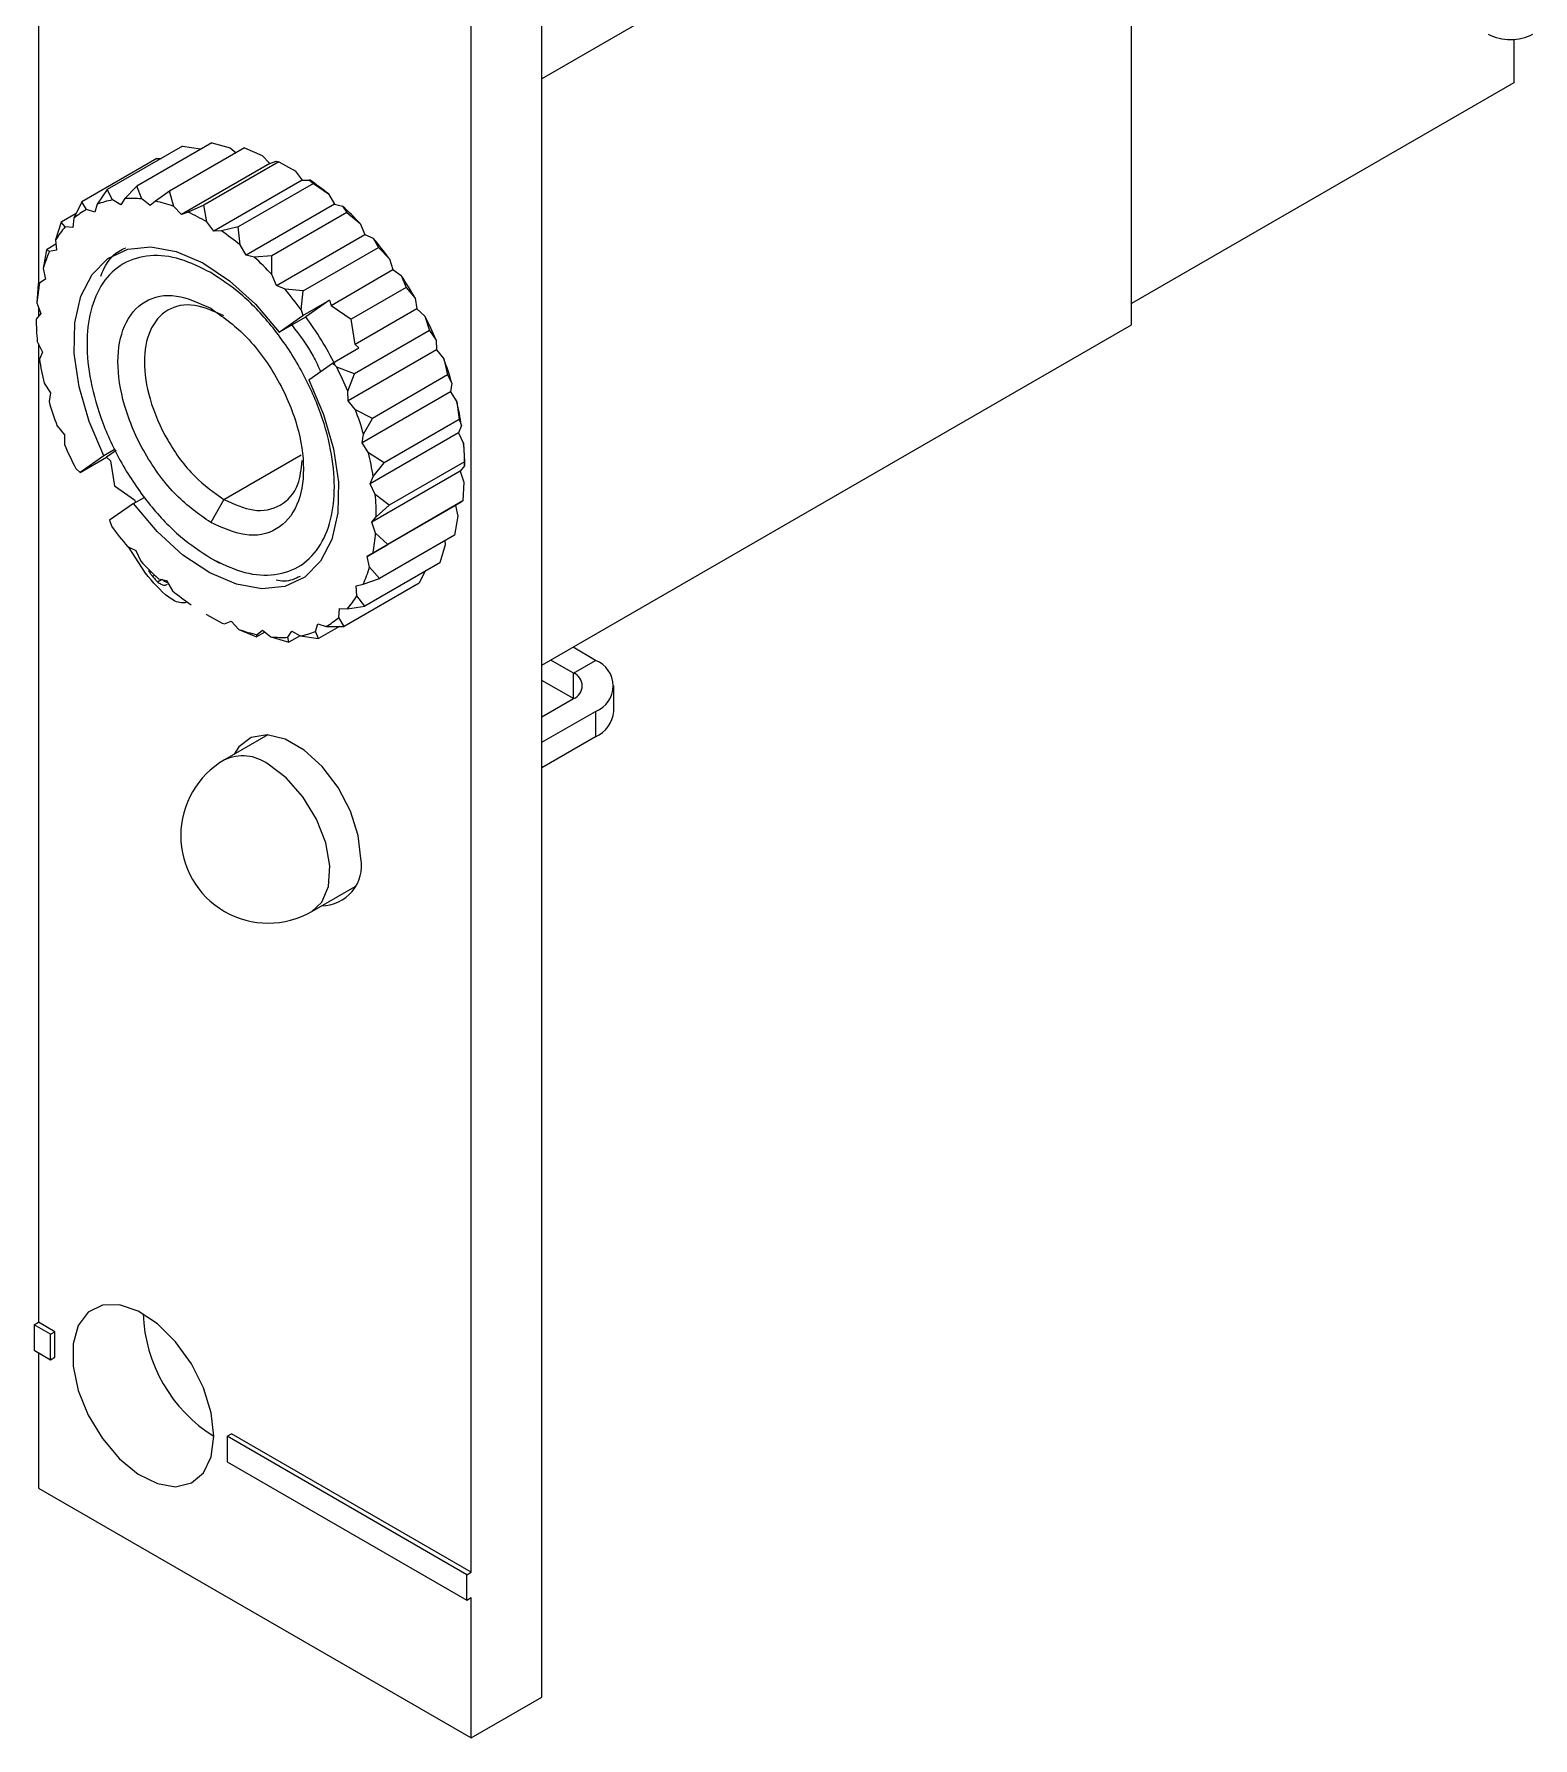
# Model space of a CAD drawing. Extents: x 616 to 1059, y 318 to 582.
# Drawn here: x 615.6 to 663.6, y 334.7 to 389.2 of the extents above; entities that cross this region are included whole.
import ezdxf

# ---------------------------------------------------------------- set-up
doc = ezdxf.new("R2010")
doc.units = 0
doc.layers.get('0').update_dxf_attribs({"linetype": 'CONTINUOUS'})

msp = doc.modelspace()

# ---------------------------------------------------------------- linework, layer by layer
at = {"color": 7, "linetype": 'CONTINUOUS'}
for p, q in [((631.876, 335.989), (631.876, 545.84)), ((629.613, 339.99), (629.613, 539.226)), ((615.754, 408.405), (615.754, 381.248)), ((650.756, 398.705), (631.876, 387.806)), ((650.756, 379.925), (650.756, 398.705)), ((663.003, 389.067), (663.003, 387.679)), ((663.003, 387.679), (650.756, 380.609)), ((621.31, 385.758), (618.906, 384.37)), ((621.31, 385.758), (621.89, 385.589)), ((619.541, 385.255), (617.137, 383.867)), ((620.361, 385.645), (617.956, 384.257)), ((619.541, 385.255), (619.685, 385.255)), ((622.353, 385.591), (619.949, 384.203)), ((620.361, 385.645), (620.947, 385.556)), ((620.947, 385.556), (620.953, 385.552)), ((623.449, 385.15), (621.045, 383.762)), ((621.89, 385.589), (622.083, 385.436)), ((622.353, 385.591), (622.913, 385.352)), ((622.913, 385.352), (623.162, 385.092)), ((623.162, 385.092), (623.371, 385.168)), ((623.371, 385.168), (623.449, 385.15)), ((623.449, 385.15), (623.975, 384.856)), ((623.162, 385.092), (620.334, 383.46)), ((623.957, 384.866), (623.946, 384.873)), ((623.975, 384.856), (624.2, 384.556)), ((617.956, 384.257), (617.634, 383.785)), ((618.119, 383.923), (617.956, 384.257)), ((618.906, 384.37), (618.516, 383.971)), ((619.062, 383.956), (618.906, 384.37)), ((619.949, 384.203), (619.498, 383.886)), ((620.084, 383.72), (619.949, 384.203)), ((624.2, 384.556), (621.372, 382.923)), ((624.557, 384.452), (622.153, 383.064)), ((624.2, 384.556), (624.438, 384.563)), ((624.438, 384.563), (624.557, 384.452)), ((624.557, 384.452), (625.037, 384.118)), ((625.037, 384.118), (625.229, 383.789)), ((617.137, 383.867), (616.886, 383.337)), ((617.291, 383.622), (617.137, 383.867)), ((617.555, 383.534), (617.291, 383.622)), ((617.634, 383.785), (617.555, 383.534)), ((618.388, 383.771), (618.119, 383.923)), ((618.516, 383.971), (618.388, 383.771)), ((619.326, 383.746), (619.062, 383.956)), ((619.498, 383.886), (619.326, 383.746)), ((620.334, 383.46), (620.084, 383.72)), ((620.543, 383.535), (620.334, 383.46)), ((621.045, 383.762), (620.543, 383.535)), ((621.147, 383.223), (621.045, 383.762)), ((625.229, 383.789), (622.401, 382.156)), ((625.634, 383.523), (623.23, 382.135)), ((625.229, 383.789), (625.487, 383.729)), ((625.487, 383.729), (625.634, 383.523)), ((625.634, 383.523), (626.057, 383.167)), ((616.479, 383.216), (616.302, 382.643)), ((616.961, 383.494), (616.479, 383.216)), ((616.611, 383.065), (616.479, 383.216)), ((616.859, 383.044), (616.611, 383.065)), ((616.886, 383.337), (616.859, 383.044)), ((621.372, 382.923), (621.147, 383.223)), ((622.153, 383.064), (621.61, 382.931)), ((622.209, 382.485), (622.153, 383.064)), ((626.057, 383.167), (626.209, 382.823)), ((616.313, 382.504), (616.008, 382.329)), ((616.302, 382.643), (616.327, 382.319)), ((621.61, 382.931), (621.372, 382.923)), ((622.401, 382.156), (622.209, 382.485)), ((623.381, 381.19), (626.209, 382.823)), ((626.209, 382.823), (626.477, 382.697)), ((626.477, 382.697), (626.638, 382.399)), ((616.008, 382.329), (615.903, 381.73)), ((616.105, 382.272), (616.008, 382.329)), ((616.327, 382.319), (616.105, 382.272)), ((622.659, 382.096), (622.401, 382.156)), ((623.23, 382.135), (622.659, 382.096)), ((623.229, 381.534), (623.23, 382.135)), ((624.233, 381.012), (626.638, 382.399)), ((626.638, 382.399), (626.997, 382.04)), ((626.997, 382.04), (627.103, 381.693)), ((615.98, 381.388), (615.792, 381.275)), ((615.903, 381.73), (615.98, 381.388)), ((623.381, 381.19), (623.229, 381.534)), ((625.123, 380.55), (627.103, 381.693)), ((627.103, 381.693), (627.37, 381.506)), ((627.37, 381.506), (627.53, 381.124)), ((615.742, 381.239), (615.705, 380.634)), ((615.792, 381.275), (615.742, 381.239)), ((623.649, 381.064), (623.381, 381.19)), ((624.233, 381.012), (623.649, 381.064)), ((624.168, 380.407), (624.233, 381.012)), ((627.53, 381.124), (625.763, 380.104)), ((627.53, 381.124), (627.82, 380.779)), ((615.83, 380.286), (615.683, 380.111)), ((615.705, 380.634), (615.83, 380.286)), ((615.754, 380.497), (615.754, 380.195)), ((624.168, 380.407), (624.224, 380.226)), ((624.224, 380.226), (625.072, 380.715)), ((625.072, 380.715), (624.311, 380.179)), ((625.072, 380.715), (625.123, 380.55)), ((625.123, 380.55), (625.763, 380.104)), ((627.875, 380.443), (625.895, 379.3)), ((627.82, 380.779), (627.875, 380.443)), ((627.875, 380.443), (628.132, 380.203)), ((623.463, 379.689), (624.224, 380.226)), ((623.463, 379.689), (624.311, 380.179)), ((625.895, 379.3), (625.763, 380.104)), ((628.278, 379.747), (625.873, 378.359)), ((628.132, 380.203), (628.278, 379.747)), ((628.278, 379.747), (628.494, 379.435)), ((631.876, 369.026), (650.756, 379.925)), ((615.715, 379.395), (615.884, 379.056)), ((615.754, 379.317), (615.754, 347.991)), ((617.31, 379.64), (617.31, 379.314)), ((625.169, 378.696), (626.018, 379.186)), ((626.018, 379.186), (625.895, 379.3)), ((628.494, 379.435), (628.497, 379.122)), ((615.884, 379.056), (615.784, 378.826)), ((624.408, 378.16), (625.169, 378.696)), ((625.304, 378.57), (625.169, 378.696)), ((628.497, 379.122), (625.668, 377.489)), ((628.497, 379.122), (628.734, 378.838)), ((628.734, 378.838), (628.851, 378.32)), ((615.933, 378.063), (616.14, 377.745)), ((625.873, 378.359), (625.304, 378.57)), ((625.665, 377.802), (625.873, 378.359)), ((628.851, 378.32), (626.446, 376.932)), ((628.851, 378.32), (628.994, 378.057)), ((628.994, 378.057), (628.944, 377.78)), ((616.14, 377.745), (616.091, 377.468)), ((625.668, 377.489), (625.665, 377.802)), ((628.944, 377.78), (626.116, 376.147)), ((628.944, 377.78), (629.151, 377.462)), ((625.905, 377.205), (625.668, 377.489)), ((626.446, 376.932), (625.905, 377.205)), ((629.151, 377.462), (629.227, 376.898)), ((616.351, 376.687), (616.588, 376.403)), ((626.116, 376.147), (626.165, 376.424)), ((626.165, 376.424), (626.446, 376.932)), ((629.2, 376.469), (626.371, 374.836)), ((629.227, 376.898), (626.823, 375.51)), ((629.3, 376.7), (629.2, 376.469)), ((629.2, 376.469), (629.37, 376.13)), ((629.227, 376.898), (629.3, 376.7)), ((616.588, 376.403), (616.591, 376.09)), ((618.215, 375.945), (617.848, 375.733)), ((618.237, 375.899), (617.935, 375.686)), ((626.323, 375.83), (626.116, 376.147)), ((629.37, 376.13), (629.393, 375.536)), ((617.848, 375.733), (617.087, 375.196)), ((617.087, 375.196), (617.935, 375.686)), ((617.935, 375.686), (618.058, 375.572)), ((618.058, 375.572), (618.19, 374.768)), ((621.694, 374.333), (624.171, 375.764)), ((626.823, 375.51), (626.323, 375.83)), ((626.472, 375.067), (626.823, 375.51)), ((629.393, 375.536), (626.989, 374.148)), ((629.401, 375.414), (629.254, 375.239)), ((629.393, 375.536), (629.401, 375.414)), ((616.952, 375.322), (617.087, 375.196)), ((626.371, 374.836), (626.472, 375.067)), ((626.541, 374.497), (626.371, 374.836)), ((629.254, 375.239), (626.426, 373.606)), ((629.254, 375.239), (629.38, 374.892)), ((629.38, 374.892), (629.342, 374.286)), ((618.19, 374.768), (618.83, 374.322)), ((618.793, 374.203), (619.157, 374.413)), ((618.83, 374.322), (618.856, 374.239)), ((621.694, 374.333), (621.269, 373.598)), ((626.989, 374.148), (626.541, 374.497)), ((629.342, 374.286), (626.938, 372.898)), ((629.293, 374.251), (629.105, 374.137)), ((629.342, 374.286), (629.293, 374.251)), ((618.793, 374.203), (618.032, 373.667)), ((629.105, 374.137), (626.276, 372.504)), ((626.426, 373.606), (626.573, 373.781)), ((626.573, 373.781), (626.989, 374.148)), ((629.182, 373.795), (629.076, 373.197)), ((629.105, 374.137), (629.182, 373.795)), ((618.032, 373.667), (618.088, 373.486)), ((626.551, 373.259), (626.426, 373.606)), ((626.938, 372.898), (626.551, 373.259)), ((629.076, 373.197), (626.672, 371.809)), ((618.607, 372.828), (618.875, 372.703)), ((619.181, 371.977), (618.634, 372.816)), ((618.875, 372.703), (619.027, 372.358)), ((626.276, 372.504), (626.464, 372.618)), ((626.464, 372.618), (626.938, 372.898)), ((628.782, 372.882), (628.605, 372.309)), ((628.772, 373.021), (628.782, 372.882)), ((619.279, 372.054), (619.308, 372.071)), ((621.269, 372.455), (621.552, 372.292)), ((628.605, 372.309), (626.201, 370.921)), ((626.353, 372.162), (626.276, 372.504)), ((626.672, 371.809), (626.353, 372.162)), ((619.402, 371.877), (619.469, 371.915)), ((619.563, 371.701), (619.69, 371.775)), ((619.597, 371.796), (619.855, 371.736)), ((619.855, 371.736), (620.047, 371.408)), ((627.947, 371.658), (625.543, 370.27)), ((625.929, 371.573), (626.151, 371.62)), ((625.954, 371.249), (625.929, 371.573)), ((626.151, 371.62), (626.672, 371.809)), ((628.124, 372.031), (627.947, 371.658)), ((620.497, 371.051), (620.508, 371.057)), ((626.201, 370.921), (625.954, 371.249)), ((621.127, 370.659), (621.139, 370.653)), ((621.139, 370.653), (621.635, 370.375)), ((621.713, 370.357), (621.922, 370.433)), ((621.922, 370.433), (622.172, 370.173)), ((625.37, 370.555), (625.397, 370.849)), ((625.543, 370.27), (625.37, 370.555)), ((625.397, 370.849), (625.645, 370.828)), ((625.645, 370.828), (626.201, 370.921)), ((621.635, 370.375), (621.713, 370.357)), ((622.172, 370.173), (622.731, 369.934)), ((623.001, 370.09), (622.731, 369.934)), ((622.731, 369.934), (622.758, 370.006)), ((622.758, 370.006), (622.93, 370.146)), ((622.93, 370.146), (623.194, 369.936)), ((623.194, 369.936), (623.774, 369.767)), ((623.74, 369.922), (623.868, 370.121)), ((623.774, 369.767), (623.74, 369.922)), ((624.131, 369.973), (623.774, 369.767)), ((623.868, 370.121), (624.137, 369.969)), ((624.137, 369.969), (624.724, 369.88)), ((624.622, 370.107), (624.701, 370.358)), ((624.724, 369.88), (624.622, 370.107)), ((624.701, 370.358), (624.965, 370.27)), ((625.399, 370.27), (624.724, 369.88)), ((624.965, 370.27), (625.543, 370.27)), ((633.594, 369.184), (632.872, 369.601)), ((632.887, 368.775), (632.165, 369.192)), ((632.887, 368.775), (633.594, 369.184)), ((632.887, 367.959), (631.876, 368.543)), ((632.887, 367.959), (632.887, 368.775)), ((634.18, 367.551), (634.18, 368.367)), ((631.876, 367.375), (632.887, 367.959)), ((631.876, 366.559), (633.594, 367.551)), ((633.594, 367.551), (633.594, 366.734)), ((623.095, 366.797), (621.708, 365.996)), ((633.594, 366.734), (631.876, 365.742)), ((624.508, 361.146), (625.895, 361.947)), ((615.613, 347.909), (615.754, 347.991)), ((616.136, 347.607), (615.613, 347.909)), ((615.613, 347.909), (615.613, 347.092)), ((616.277, 347.689), (615.754, 347.991)), ((616.136, 347.607), (616.277, 347.689)), ((616.136, 346.79), (616.136, 347.607)), ((616.277, 346.872), (616.277, 347.689)), ((615.613, 347.092), (616.136, 346.79)), ((615.754, 347.011), (615.754, 342.683)), ((616.136, 346.79), (616.277, 346.872)), ((621.793, 344.341), (621.934, 344.423)), ((621.793, 344.341), (621.793, 343.525)), ((629.472, 339.908), (621.793, 344.341)), ((629.613, 339.99), (621.934, 344.423)), ((621.793, 343.525), (629.472, 339.092)), ((615.754, 342.683), (629.613, 334.682)), ((629.472, 339.908), (629.613, 339.99)), ((629.472, 339.092), (629.472, 339.908)), ((629.472, 339.092), (629.613, 339.173)), ((629.613, 334.682), (629.613, 339.173)), ((629.613, 334.682), (631.876, 335.989))]:
    msp.add_line(p, q, dxfattribs=at)
at = {"color": 7, "linetype": 'CONTINUOUS', "flags": 128}
for points in [[(617.848, 375.733), (617.373, 376.834), (617.052, 377.94), (616.898, 379.005), (616.918, 379.985), (617.111, 380.841), (617.468, 381.537), (617.976, 382.045), (618.613, 382.344), (619.353, 382.421), (620.165, 382.273), (621.018, 381.907), (621.875, 381.338), (622.701, 380.588), (623.463, 379.689)], [(624.408, 378.16), (624.883, 377.058), (625.204, 375.953), (625.358, 374.888), (625.338, 373.907), (625.145, 373.051), (624.788, 372.355), (624.28, 371.847), (623.643, 371.549), (622.903, 371.472), (622.091, 371.619), (621.238, 371.985), (620.381, 372.554), (619.555, 373.304), (618.793, 374.203)], [(626.078, 362.836), (625.992, 363.576), (625.741, 364.355), (625.346, 365.11), (624.838, 365.78), (624.258, 366.311), (623.655, 366.66), (623.075, 366.798), (622.567, 366.714), (622.172, 366.415), (622.018, 366.175)], [(624.508, 361.146), (624.823, 361.438), (625.038, 361.948), (625.082, 362.602), (624.951, 363.342), (624.656, 364.103), (624.223, 364.816), (623.691, 365.419), (623.108, 365.857)], [(621.368, 344.341), (621.285, 345.095), (621.039, 345.889), (620.65, 346.665), (620.147, 347.366), (619.566, 347.94), (618.951, 348.343), (618.348, 348.547), (617.801, 348.535), (617.35, 348.31), (617.03, 347.887), (616.864, 347.297), (616.864, 346.586), (617.03, 345.805), (617.35, 345.012), (617.801, 344.266), (618.348, 343.623), (618.951, 343.13), (619.566, 342.823), (620.147, 342.726), (620.65, 342.846), (621.039, 343.174), (621.285, 343.685), (621.368, 344.341)]]:
    msp.add_lwpolyline(points, dxfattribs=at)
at = {"color": 7, "linetype": 'CONTINUOUS'}
for centre, radius, start, end in [((662.895, 390.622), 1.562, 242.6097, 297.3903), ((619.451, 377.244), 8.857, 50.8998, 55.7296), ((618.575, 381.37), 2.593, 119.6899, 130.6505), ((618.621, 381.238), 2.732, 100.595, 111.18), ((618.696, 380.501), 3.474, 83.9567, 92.9726), ((618.474, 379.171), 4.825, 70.5093, 77.7515), ((617.773, 377.437), 6.697, 59.7503, 65.5698), ((618.096, 375.667), 10.938, 43.2917, 47.4874), ((618.907, 381.056), 3.05, 138.8111, 148.6449), ((616.623, 375.612), 8.857, 50.8998, 55.7296), ((616.914, 374.601), 12.53, 36.4187, 40.2509), ((619.854, 380.565), 4.119, 155.5238, 163.5713), ((615.268, 374.034), 10.938, 43.2917, 47.4874), ((616.295, 374.157), 13.292, 29.8838, 33.5681), ((621.454, 380.18), 5.767, 169.0631, 175.4928), ((614.086, 372.968), 12.53, 36.4187, 40.2509), ((623.514, 380.097), 7.831, 179.9005, 185.1435), ((616.041, 374.009), 10.318, 26.7264, 36.7255), ((616.508, 374.262), 13.054, 23.3428, 27.0717), ((625.666, 380.357), 10, 188.8068, 193.261), ((617.61, 374.696), 11.87, 16.4504, 20.4234), ((613.68, 372.629), 13.054, 23.3428, 27.0717), ((627.475, 380.829), 11.87, 196.4504, 200.4234), ((614.781, 373.063), 11.87, 16.4504, 20.4234), ((619.418, 375.169), 10, 8.8068, 13.261), ((628.576, 381.263), 13.054, 203.3428, 207.0717), ((621.57, 375.428), 7.831, 359.9005, 5.1435), ((616.59, 373.536), 10, 8.8068, 13.261), ((618.742, 373.795), 7.831, 359.9005, 5.1435), ((628.17, 380.924), 12.53, 216.4187, 220.2509), ((620.802, 373.712), 5.767, 349.0631, 355.4928), ((626.988, 379.859), 10.938, 223.2917, 227.4874), ((622.402, 373.327), 4.119, 335.5238, 343.5713), ((625.633, 378.281), 8.857, 230.8998, 235.7296), ((623.349, 372.836), 3.05, 318.8111, 328.6449), ((623.681, 372.522), 2.593, 299.6899, 310.6505), ((623.782, 374.721), 4.825, 250.5093, 257.7515), ((623.56, 373.391), 3.474, 263.9567, 272.9726), ((623.635, 372.654), 2.732, 280.595, 291.18), ((633.284, 368.367), 0.873, 290.7834, 69.2166), ((632.732, 368.367), 0.437, 290.7834, 69.2166), ((633.179, 367.65), 1.006, 294.3747, 354.3052), ((622.292, 364.754), 1.372, 53.5137, 115.1758), ((623.108, 363.571), 2.8, 119.9973, 180), ((623.108, 363.571), 2.8, 180, 299.9973), ((624.815, 362.608), 1.283, 270.1212, 10.2391), ((623.923, 348.429), 4.82, 181.9991, 237.9955)]:
    msp.add_arc(centre, radius, start, end, dxfattribs=at)
for points, knots in [([(621.269, 381.6), (620.944, 381.761), (620.27, 382.095), (619.298, 382.192), (618.434, 381.94), (617.78, 381.319), (617.393, 380.42), (617.269, 379.337), (617.393, 378.111), (617.78, 376.766), (618.434, 375.389), (619.298, 374.14), (620.27, 373.115), (620.944, 372.67), (621.269, 372.455)], [0, 0, 0, 0, 0.078504, 0.162677, 0.25, 0.337323, 0.421496, 0.5, 0.578504, 0.662677, 0.75, 0.837323, 0.921496, 1, 1, 1, 1]), ([(617.747, 381.48), (617.78, 381.562), (617.95, 381.983), (618.244, 382.296), (618.552, 382.387), (618.553, 382.387)], [0, 0, 0, 0, 0.196307, 0.999764, 1, 1, 1, 1]), ([(621.269, 372.455), (621.595, 372.294), (622.269, 371.961), (623.241, 371.864), (624.105, 372.116), (624.759, 372.737), (625.146, 373.636), (625.27, 374.719), (625.146, 375.945), (624.759, 377.29), (624.105, 378.666), (623.241, 379.916), (622.269, 380.94), (621.595, 381.386), (621.269, 381.6)], [0, 0, 0, 0, 0.078504, 0.162677, 0.25, 0.337323, 0.421496, 0.5, 0.578504, 0.662677, 0.75, 0.837323, 0.921496, 1, 1, 1, 1]), ([(621.269, 373.598), (620.896, 373.861), (620.12, 374.409), (619.11, 375.787), (618.448, 377.327), (618.229, 378.783), (618.448, 379.986), (619.11, 380.761), (620.12, 380.974), (620.896, 380.625), (621.269, 380.457)], [0, 0, 0, 0, 0.1200542, 0.25, 0.3799458, 0.5, 0.6200542, 0.75, 0.8799458, 1, 1, 1, 1]), ([(621.694, 380.212), (621.374, 380.356), (620.708, 380.655), (619.843, 380.473), (619.275, 379.809), (619.087, 378.777), (619.275, 377.53), (619.843, 376.21), (620.708, 375.028), (621.374, 374.559), (621.694, 374.333)], [0, 0, 0, 0, 0.120054, 0.25, 0.379946, 0.5, 0.620054, 0.75, 0.879946, 1, 1, 1, 1]), ([(621.269, 380.457), (621.642, 380.194), (622.419, 379.647), (623.429, 378.268), (624.091, 376.728), (624.31, 375.272), (624.091, 374.069), (623.429, 373.294), (622.419, 373.081), (621.642, 373.431), (621.269, 373.598)], [0, 0, 0, 0, 0.1200542, 0.25, 0.3799458, 0.5, 0.6200542, 0.75, 0.8799458, 1, 1, 1, 1]), ([(623.865, 379.921), (624.113, 379.6), (624.474, 379.132), (624.714, 378.595), (624.788, 378.427)], [0, 0, 0, 0, 0.68804, 1, 1, 1, 1]), ([(621.694, 374.333), (622.014, 374.189), (622.681, 373.889), (623.537, 374.078), (624.098, 374.671), (624.169, 375.314), (624.199, 375.582)], [0, 0, 0, 0, 0.253908, 0.528737, 0.803565, 1, 1, 1, 1]), ([(619.279, 372.054), (619.3, 372.019), (619.339, 371.958), (619.383, 371.901), (619.402, 371.877)], [0, 0, 0, 0, 0.559705, 1, 1, 1, 1]), ([(620.511, 371.066), (620.504, 371.06), (620.457, 371.016), (620.321, 371.015), (620.127, 371.071), (619.72, 371.327), (619.42, 371.688), (619.181, 371.977)], [0, 0, 0, 0, 0.022713, 0.162356, 0.302171, 0.442093, 1, 1, 1, 1]), ([(619.402, 371.877), (619.431, 371.842), (619.482, 371.779), (619.538, 371.725), (619.563, 371.701)], [0, 0, 0, 0, 0.559897, 1, 1, 1, 1]), ([(619.563, 371.701), (619.6, 371.672), (619.673, 371.614), (619.794, 371.573), (619.852, 371.605), (619.883, 371.621)], [0, 0, 0, 0, 0.32009, 0.639433, 1, 1, 1, 1]), ([(619.704, 371.783), (619.742, 371.752), (619.803, 371.7), (619.864, 371.686), (619.887, 371.681)], [0, 0, 0, 0, 0.605132, 1, 1, 1, 1]), ([(624.135, 371.871), (623.975, 371.795), (623.745, 371.686), (623.453, 371.736), (623.364, 371.751)], [0, 0, 0, 0, 0.691988, 1, 1, 1, 1])]:
    msp.add_open_spline(points, degree=3, knots=knots, dxfattribs=at)

doc.saveas('drawing.dxf')
